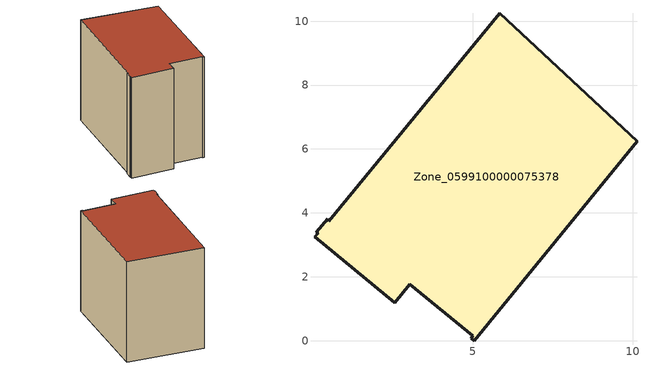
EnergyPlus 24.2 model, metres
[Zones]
Zone_0599100000075378
 floor ground (C_G): 0.45,3.82 0.49,3.74 5.84,10.25 10.13,6.24 5.04,0 4.94,0.08 5,0.15 3.03,1.76 2.56,1.19 0.04,3.25 0.16,3.36 0.09,3.39 z0
 wall outside (C_F): 5.04,0 10.13,6.24 5.84,10.25 0.49,3.74 0.45,3.82 0.09,3.39 0.16,3.36 0.04,3.25 2.56,1.19 3.03,1.76 5,0.15 4.94,0.08 5.04,0 z0:8.18
 roof outside (C_R): 5.84,10.25 0.49,3.74 0.45,3.82 0.09,3.39 0.16,3.36 0.04,3.25 2.56,1.19 3.03,1.76 5,0.15 4.94,0.08 5.04,0 10.13,6.24 z8.18
[BUILDING]
Pand.0599100000075378: North Axis=0; Terrain=City; Loads Convergence Tolerance Value=0.04; Temperature Convergence Tolerance Value=0.4; Solar Distribution=FullExterior; Maximum Number of Warmup Days=25; Minimum Number of Warmup Days=1
[Site:Location]
Rotterdam.The.Hague.AP_ZH_NLD Design_Conditions: Latitude=51.96; Longitude=4.45; Time Zone=1; Elevation=-4.5
[SITE:GROUNDTEMPERATURE:BUILDINGSURFACE]
18, 18, 18, 18, 18, 18, 18, 18, 18, 18, 18, 18
[MATERIAL] Thermal Absorptance=0.9; Solar Absorptance=0.7; Visible Absorptance=0.7
Name | Roughness | Thickness | Conductivity | Density | Specific Heat
G.TI.1946-1964 | MediumSmooth | 0.15 | 1 | 540 | 1210
F.TI.1946-1964 | Rough | 0.3 | 0.857143 | 1920 | 840
R.TI.1946-1964 | MediumRough | 0.2 | 0.277778 | 1500 | 1000
[CONSTRUCTION]
C_G: G.TI.1946-1964
C_F: F.TI.1946-1964
C_R: R.TI.1946-1964
[ZONE]
Zone_0599100000075378: Type=1; Multiplier=1; Ceiling Height=Autocalculate; Volume=Autocalculate; Floor Area=autocalculate; Part of Total Floor Area=Yes
[ZONEINFILTRATION:DESIGNFLOWRATE]
Infil_Zone_0599100000075378: Zone or ZoneList or Space or SpaceList=Zone_0599100000075378; Schedule=AlwaysOn; Design Flow Rate Calculation Method=Flow/Area; Flow Rate per Floor Area=0.003; Constant Term Coefficient=1; Temperature Term Coefficient=0; Velocity Term Coefficient=0; Velocity Squared Term Coefficient=0
[HVACTEMPLATE:ZONE:IDEALLOADSAIRSYSTEM]
Zone_0599100000075378: Maximum Heating Supply Air Temperature=50; Minimum Cooling Supply Air Temperature=13; Maximum Heating Supply Air Humidity Ratio=0.0156; Minimum Cooling Supply Air Humidity Ratio=0.0077; Heating Limit=NoLimit; Cooling Limit=NoLimit; Dehumidification Control Type=ConstantSensibleHeatRatio; Cooling Sensible Heat Ratio=0.7; Dehumidification Setpoint=60; Humidification Control Type=None; Humidification Setpoint=30; Outdoor Air Method=None; Outdoor Air Flow Rate per Person=0.00944; Outdoor Air Flow Rate per Zone Floor Area=0; Outdoor Air Flow Rate per Zone=0; Demand Controlled Ventilation Type=None; Outdoor Air Economizer Type=NoEconomizer; Heat Recovery Type=None; Sensible Heat Recovery Effectiveness=0.7; Latent Heat Recovery Effectiveness=0.65
[ZONECONTROL:THERMOSTAT]
ThermostatControl_Zone_0599100000075378: Zone or ZoneList=Zone_0599100000075378; Control Type Schedule=DualSetpointControlType; Control 1=Thermostat_Zone_0599100000075378; Temperature Difference Between Cutout And Setpoint=0
[THERMOSTATSETPOINT:DUALSETPOINT]
Thermostat_Zone_0599100000075378: Heating Setpoint Temperature Schedule=HeatingSetpoint_Zone_0599100000075378; Cooling Setpoint Temperature Schedule=CoolingSetpoint_Zone_0599100000075378
[SCHEDULE:COMPACT]
HeatingSetpoint_Zone_0599100000075378: Through: 12/31, For: AllDays, Until: 24:00, 21
CoolingSetpoint_Zone_0599100000075378: Through: 12/31, For: AllDays, Until: 24:00, 24
DualSetpointControlType: Through: 12/31, For: AllDays, Until: 24:00, 4
AlwaysOn: Through: 12/31, For: AllDays, Until: 24:00, 1
